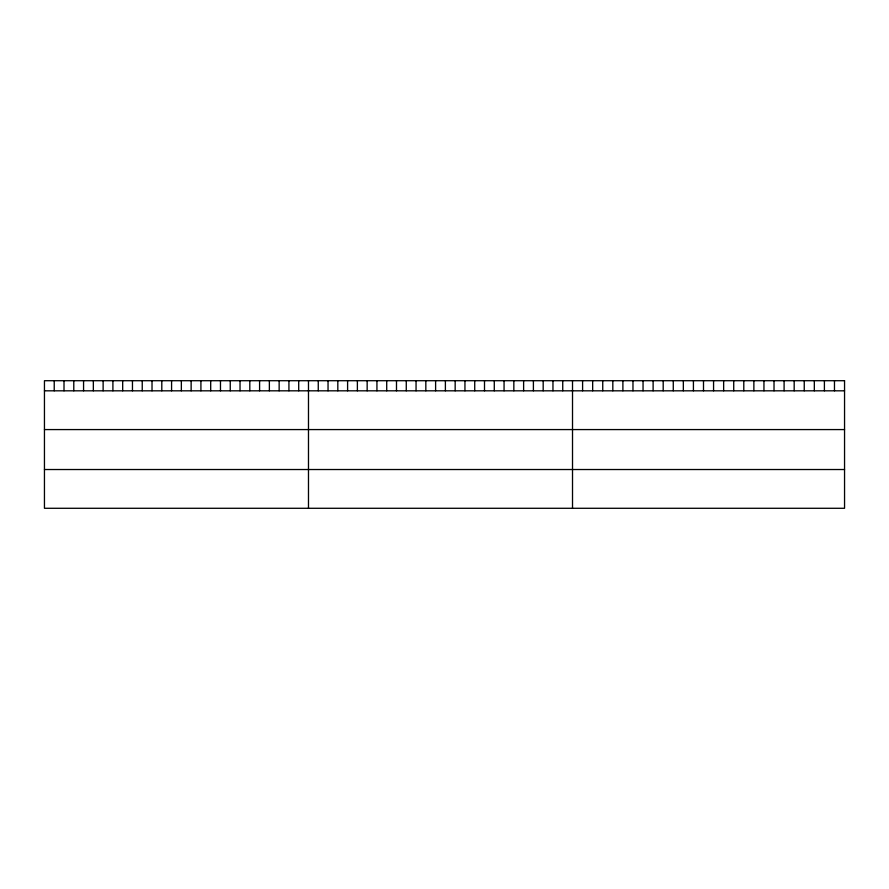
<?xml version="1.0" encoding="UTF-8"?>
<svg xmlns="http://www.w3.org/2000/svg" width="889" height="889" viewBox="0 0 889 889"><rect width="100%" height="100%" fill="white"/><g stroke="black" fill="none" stroke-linecap="round" stroke-linejoin="round"><path stroke-width="1.33" d="M44.45 390.816L844.55 390.816M44.45 429.576L844.55 429.576M44.45 469.525L844.55 469.525M834.471 380.714L834.471 390.816M824.403 380.714L824.403 390.816M814.324 380.714L814.324 390.816M804.245 380.714L804.245 390.816M794.177 380.714L794.177 390.816M784.098 380.714L784.098 390.816M774.019 380.714L774.019 390.816M763.951 380.714L763.951 390.816M753.872 380.714L753.872 390.816M743.793 380.714L743.793 390.816M733.725 380.714L733.725 390.816M723.646 380.714L723.646 390.816M713.567 380.714L713.567 390.816M703.499 380.714L703.499 390.816M693.42 380.714L693.42 390.816M683.341 380.714L683.341 390.816M673.273 380.714L673.273 390.816M663.194 380.714L663.194 390.816M653.115 380.714L653.115 390.816M643.047 380.714L643.047 390.816M632.968 380.714L632.968 390.816M622.889 380.714L622.889 390.816M612.821 380.714L612.821 390.816M602.742 380.714L602.742 390.816M592.663 380.714L592.663 390.816M582.595 380.714L582.595 390.816M572.516 380.714L572.516 508.286M562.737 380.714L562.737 390.816M552.958 380.714L552.958 390.816M543.179 380.714L543.179 390.816M533.4 380.714L533.4 390.816M523.621 380.714L523.621 390.816M513.842 380.714L513.842 390.816M504.063 380.714L504.063 390.816M494.284 380.714L494.284 390.816M484.505 380.714L484.505 390.816M474.726 380.714L474.726 390.816M464.947 380.714L464.947 390.816M455.168 380.714L455.168 390.816M445.389 380.714L445.389 390.816M435.61 380.714L435.61 390.816M425.831 380.714L425.831 390.816M416.052 380.714L416.052 390.816M406.273 380.714L406.273 390.816M396.494 380.714L396.494 390.816M386.715 380.714L386.715 390.816M376.936 380.714L376.936 390.816M367.157 380.714L367.157 390.816M357.378 380.714L357.378 390.816M347.599 380.714L347.599 390.816M337.82 380.714L337.82 390.816M328.041 380.714L328.041 390.816M318.262 380.714L318.262 390.816M308.483 380.714L308.483 508.286M298.704 380.714L298.704 390.816M288.925 380.714L288.925 390.816M279.146 380.714L279.146 390.816M269.367 380.714L269.367 390.816M259.588 380.714L259.588 390.816M249.809 380.714L249.809 390.816M240.03 380.714L240.03 390.816M230.251 380.714L230.251 390.816M220.472 380.714L220.472 390.816M210.693 380.714L210.693 390.816M200.914 380.714L200.914 390.816M191.135 380.714L191.135 390.816M181.356 380.714L181.356 390.816M171.577 380.714L171.577 390.816M161.798 380.714L161.798 390.816M152.019 380.714L152.019 390.816M142.24 380.714L142.24 390.816M132.461 380.714L132.461 390.816M122.682 380.714L122.682 390.816M112.903 380.714L112.903 390.816M103.124 380.714L103.124 390.816M93.345 380.714L93.345 390.816M83.566 380.714L83.566 390.816M73.787 380.714L73.787 390.816M64.008 380.714L64.008 390.816M54.229 380.714L54.229 390.816M844.55 380.714L44.45 380.714L44.45 508.286L844.55 508.286L844.55 380.714"/></g></svg>
